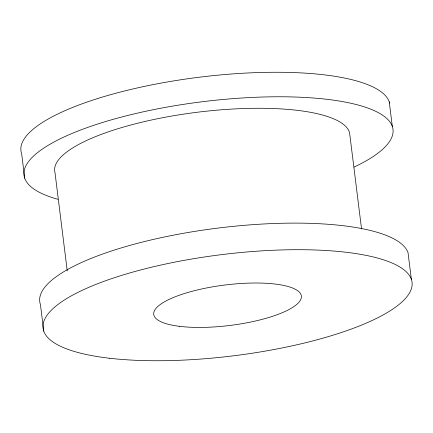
<?xml version="1.0" encoding="UTF-8"?>
<svg xmlns="http://www.w3.org/2000/svg" width="433" height="433" viewBox="0 0 433 433"><rect width="100%" height="100%" fill="white"/><g stroke="black" fill="none" stroke-linecap="round" stroke-linejoin="round"><path stroke-width="0.65" d="M389.251 101.842L392.303 126.36M411.35 279.28L408.038 252.693A185.925 50.937 -7.1 0 0 207.012 229.539A185.925 50.937 -7.1 0 0 40.442 304.572L43.749 331.158M361.555 228.954L349.561 132.698A148.741 40.751 -7.1 0 0 191.332 113.024A148.741 40.751 -7.1 0 0 55.007 172.68L67.25 270.944M24.703 178.234L21.65 153.72A185.925 50.937 -7.1 0 1 190.498 78.373A185.925 50.937 -7.1 0 1 389.619 103.065M57.941 199.304A185.925 50.937 -7.1 0 1 87.59 127.448A185.925 50.937 -7.1 0 1 335.618 100.467A185.925 50.937 -7.1 0 1 354.064 167.095M109.766 358.275A185.925 50.937 -7.1 0 0 409.548 292.87A185.925 50.937 -7.1 0 0 163.338 264.514A185.925 50.937 -7.1 0 0 109.766 358.275M179.354 326.314A74.368 20.373 -7.1 0 0 300.096 300.697A74.368 20.373 -7.1 0 0 203.201 288.649A74.368 20.373 -7.1 0 0 179.354 326.314"/></g></svg>
